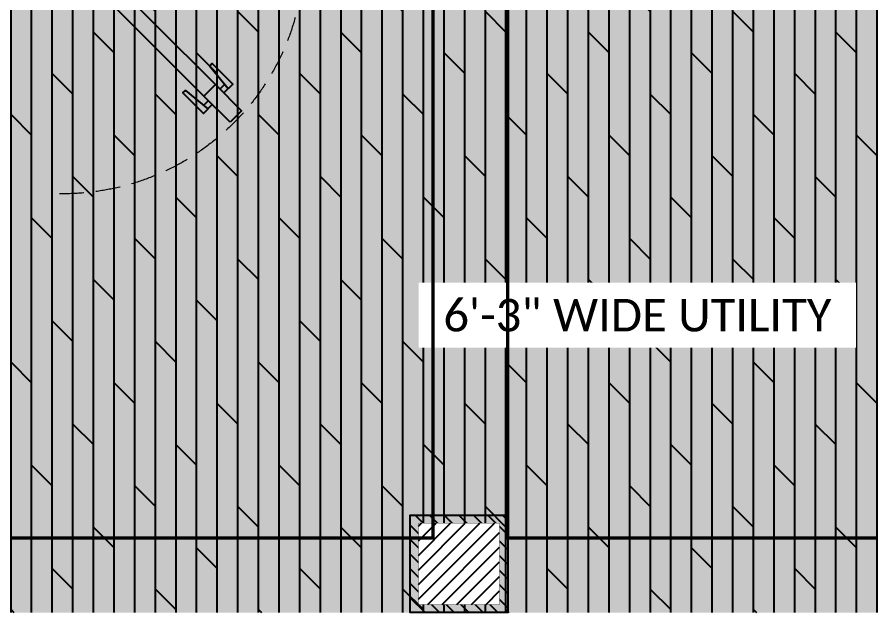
# Model space of a CAD drawing. Header units: millimetres. Extents: x -10000 to 124200, y -12045 to 23620.
# Drawn here: x 40879 to 43508, y -1895 to -76 of the extents above; entities that cross this region are included whole.
import ezdxf
from ezdxf.enums import TextEntityAlignment as Align

# ---------------------------------------------------------------- set-up
doc = ezdxf.new("R2010")
doc.units = ezdxf.units.MM
doc.header["$LTSCALE"] = 150
doc.set_wipeout_variables(frame=1)
doc.linetypes.add('DASHED', pattern=[0.75, 0.5, -0.25])
doc.linetypes.add('HIDDENX2', pattern=[19.05, 12.7, -6.35])
for name, color, linetype in [('ad-Door', 11, 'Continuous'), ('ad-MS Columns', 1, 'Continuous'), ('ad-RCC', 3, 'Continuous'), ('ad-RCC Hatch', 125, 'Continuous'), ('ad-Text main', 7, 'Continuous'), ('ad-Text Main_Door&window Label', 7, 'Continuous')]:
    doc.layers.add(name, color=color, linetype=linetype)
doc.layers.add('ad-Framing', color=30, linetype='Continuous', lineweight=35, true_color=0xff7f00)
doc.layers.add('ad-Verandah', color=7, linetype='Continuous', true_color=0xa57c52)
doc.styles.add('New Text Style', font='arial.ttf', dxfattribs={"height": 100})
doc.styles.get("Standard").update_dxf_attribs({"font": 'calibril.ttf'})

# ---------------------------------------------------------------- blocks, each defined once
blk = doc.blocks.new('zw$FE9C')
at = {"layer": 'ad-Verandah', "transparency": 33554559}
h = blk.add_hatch(color=256, dxfattribs=at)
h.dxf.hatch_style = 1
h.paths.add_polyline_path([(11895, -1910), (11895, 4510), (10375, 4510), (10375, 0), (4385, 0), (4385, -1910)])
at = {"layer": 'ad-Verandah', "transparency": 33554687}
h = blk.add_hatch(dxfattribs=at)
h.set_pattern_fill('DOLMIT', color=256, scale=10, angle=270)
h.set_pattern_definition([(270, (-416593.45, 196727.19), (63.5, -1e-14), []), (315, (-416593.45, 196727.2), (126.999913, 126.999913), [89.80256, -179.60512])])
h.paths.add_polyline_path([(11895, -1910), (11895, 4510), (10375, 4510), (10375, 0), (4385, 0), (4385, -1910)])
blk = doc.blocks.new('zw$C7D6')
at = {"layer": 'ad-Text main', "insert": (9239.2, -994.8), "char_height": 100, "width": 1246.591, "attachment_point": 5, "bg_fill": 2}
blk.add_mtext('6\'-3" WIDE UTILITY', dxfattribs=at)
blk = doc.blocks.new('*U135')
for p, q in [((-25, -127.8), (-25, -94.4)), ((-8.3, -111.1), (-41.7, -111.1)), ((-563.8, -513.3), (-548.9, -528.2)), ((-498.7, -578.5), (-513.6, -563.6))]:
    blk.add_line(p, q)
for points in [[(-800, -100), (-800, -50), (-778.6, -50), (-778.6, -35.7), (-778.6, 0), (-850, 0), (-850, -100)], [(-50, -100), (0, -100), (0, 0), (-71.4, 0), (-71.4, -35.7), (-71.4, -50), (-50, -50)], [(-50, -100), (-130.8, -180.8), (-166.2, -145.5), (-85.4, -64.6)], [(-130.8, -180.8), (-499.5, -549.5), (-534.9, -514.2), (-166.2, -145.5)], [(-580.3, -630.3), (-499.5, -549.5), (-534.9, -514.2), (-615.7, -595)]]:
    blk.add_lwpolyline(points, close=True)
for points in [[(-560.7, -540), (-588.2, -512.5), (-525.4, -449.7), (-517.5, -457.6), (-574.5, -526.2)], [(-525.4, -575.4), (-497.9, -602.8), (-435.1, -540), (-442.9, -532.2), (-511.5, -589.2)]]:
    blk.add_lwpolyline(points)
blk.add_circle((-25, -111.1), 11.1)
at = {"color": 8, "linetype": 'DASHED', "lineweight": 0}
blk.add_arc((-66, -108.5), 741.9, 178.1881, 271.8119, dxfattribs=at)
at = {"layer": 'ad-Text Main_Door&window Label'}
blk.add_line((-425, 125), (-425, -230), dxfattribs=at)
blk.add_circle((-425.3, 245), 120, dxfattribs=at)
at = {"layer": 'ad-Text Main_Door&window Label', "style": 'New Text Style'}
blk.add_attdef('D1', text='', height=100, dxfattribs=at).set_placement((-425.3, 245), align=Align.MIDDLE_CENTER)
blk = doc.blocks.new('zw$6EBD')
at = {"layer": 'ad-Door', "ltscale": 5}
ref = blk.add_blockref('*U135', (7405, 230), dxfattribs=dict(at, xscale=-1, rotation=359.9999999999999))
ref.add_attrib('D1', 'D3', dxfattribs={"layer": 'ad-Text Main_Door&window Label', "height": 100, "rotation": 360, "style": 'New Text Style'}).set_placement((7830.3, 476.8), align=Align.MIDDLE_CENTER)
blk = doc.blocks.new('zw$B0BD')
blk.add_wipeout([(0, 0), (250, 0), (250, -250), (0, -250)])
at = {"layer": 'ad-MS Columns'}
h = blk.add_hatch(dxfattribs=at)
h.set_pattern_fill('ANSI31', color=256, scale=10)
h.set_pattern_definition([(45, (4e-12, -250), (-22.4506, 22.4506), [])])
h.paths.add_polyline_path([(0, 0), (250, 0), (250, -250), (0, -250)])
at = {"layer": 'ad-MS Columns', "const_width": 1}
blk.add_lwpolyline([(0, 0), (250, 0), (250, -250), (0, -250)], close=True, dxfattribs=at)
blk = doc.blocks.new('zw$89AB')
at = {"layer": 'ad-MS Columns'}
blk.add_blockref('zw$B0BD', (-1810, -13990), dxfattribs=at)
blk = doc.blocks.new('A$C42b14ea2')
at = {"layer": 'ad-RCC Hatch', "transparency": 33554687}
h = blk.add_hatch(dxfattribs=at)
h.set_pattern_fill('ANSI31', color=256, scale=10)
h.set_pattern_definition([(45, (8643.536, 7380), (-22.45064, 22.45064), [])])
h.paths.add_polyline_path([(0, 0), (300, 0), (300, 300), (0, 300)])
at = {"layer": 'ad-RCC'}
blk.add_lwpolyline([(0, 0), (300, 0), (300, 300), (0, 300)], close=True, dxfattribs=at)
blk = doc.blocks.new('1215E_Columns')
at = {"xscale": -1}
blk.add_blockref('A$C42b14ea2', (8840, -1910), dxfattribs=at)
blk = doc.blocks.new('1215_East Villa')
at = {"layer": 'ad-Verandah'}
blk.add_blockref('zw$FE9C', (0, 0), dxfattribs=at)
at = {"layer": 'ad-Text main'}
blk.add_blockref('zw$C7D6', (0, 0), dxfattribs=at)
blk.add_blockref('zw$6EBD', (0, 0))
blk.add_blockref('1215E_Columns', (0, 0))
blk.add_blockref('zw$89AB', (10375, 12355))
blk = doc.blocks.new('A$C59a15b2d')
at = {"layer": 'ad-Framing', "linetype": 'HIDDENX2', "ltscale": 0.09, "const_width": 10}
for points in [[(10375, 4280), (11565, 4280), (11565, -1680), (8840, -1680), (8840, 0), (10375, 0)], [(6705, 0), (8610, 0), (8610, -1680), (6705, -1680)]]:
    blk.add_lwpolyline(points, close=True, dxfattribs=at)

msp = doc.modelspace()

# ---------------------------------------------------------------- block references
msp.add_blockref('1215_East Villa', (33550, 0))

# ---------------------------------------------------------------- next in the draw order: block references
msp.add_blockref('A$C59a15b2d', (33550, 0))

doc.saveas('drawing.dxf')
